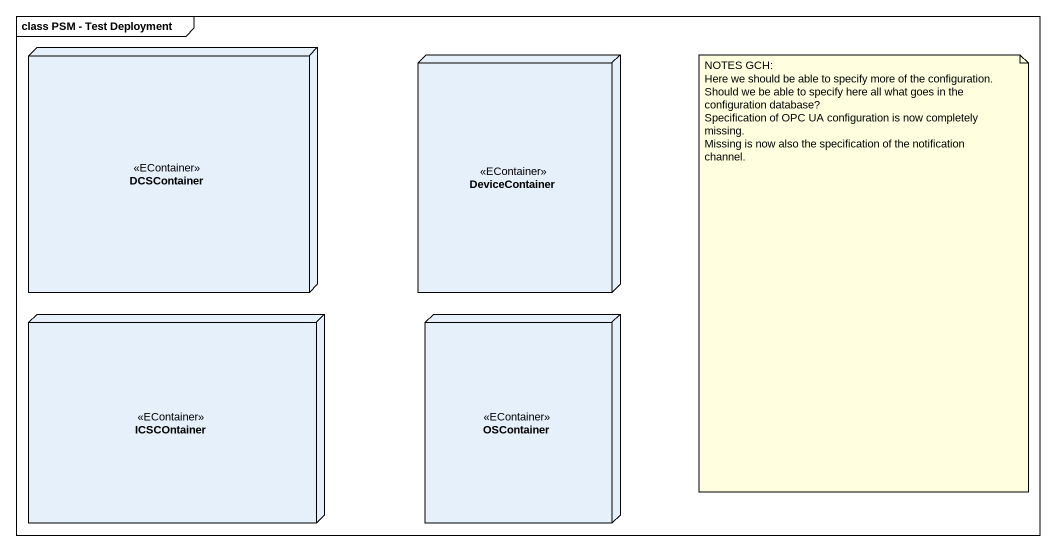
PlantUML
@startuml
mainframe class PSM - Test Deployment
node DCSContainer <<EContainer>>
node DeviceContainer <<EContainer>>
node ICSCOntainer <<EContainer>>
node OSContainer <<EContainer>>
note as N1
  NOTES GCH:
  Here we should be able to specify more of the configuration.
  Should we be able to specify here all what goes in the configuration database?
  Specification of OPC UA configuration is now completely missing.
  Missing is now also the specification of the notification channel.
end note
@enduml
